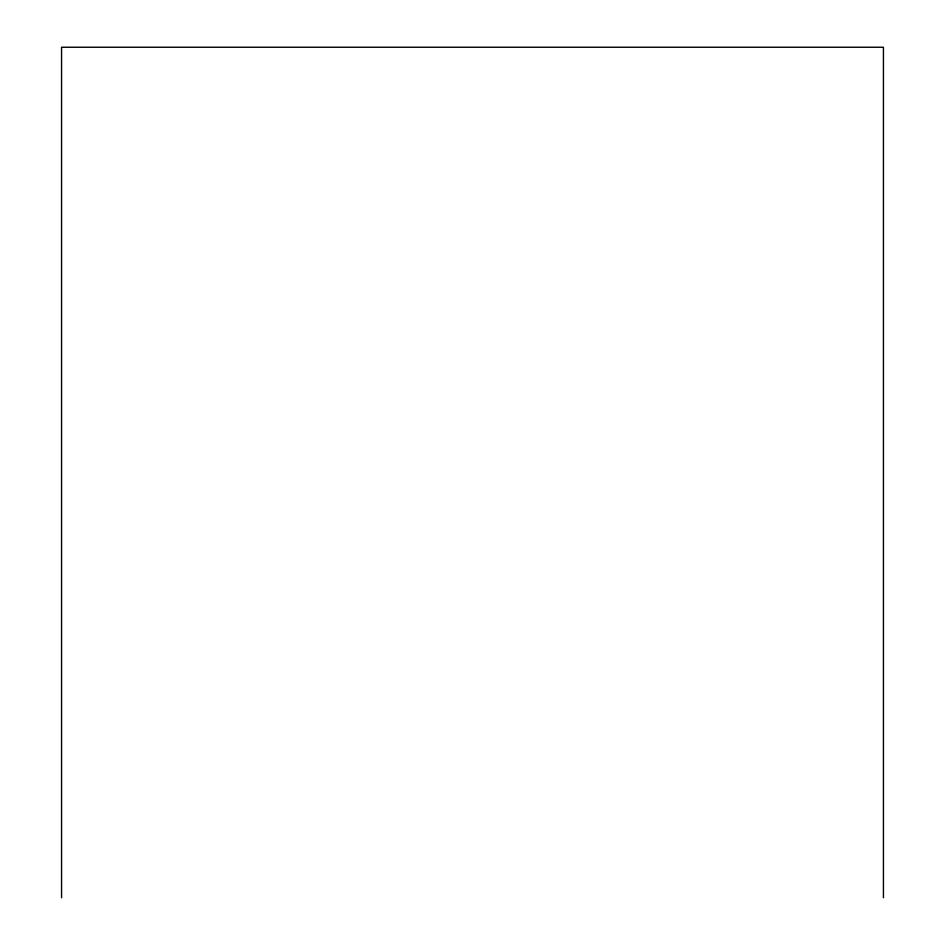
<?xml version="1.0" encoding="UTF-8"?>
<svg xmlns="http://www.w3.org/2000/svg" width="945" height="945" viewBox="0 0 945 945"><rect width="100%" height="100%" fill="white"/><g stroke="black" fill="none" stroke-linecap="round" stroke-linejoin="round"><path stroke-width="1.42" d="M883.433 897.75L883.433 47.25L61.567 47.25L61.567 897.75"/></g></svg>
